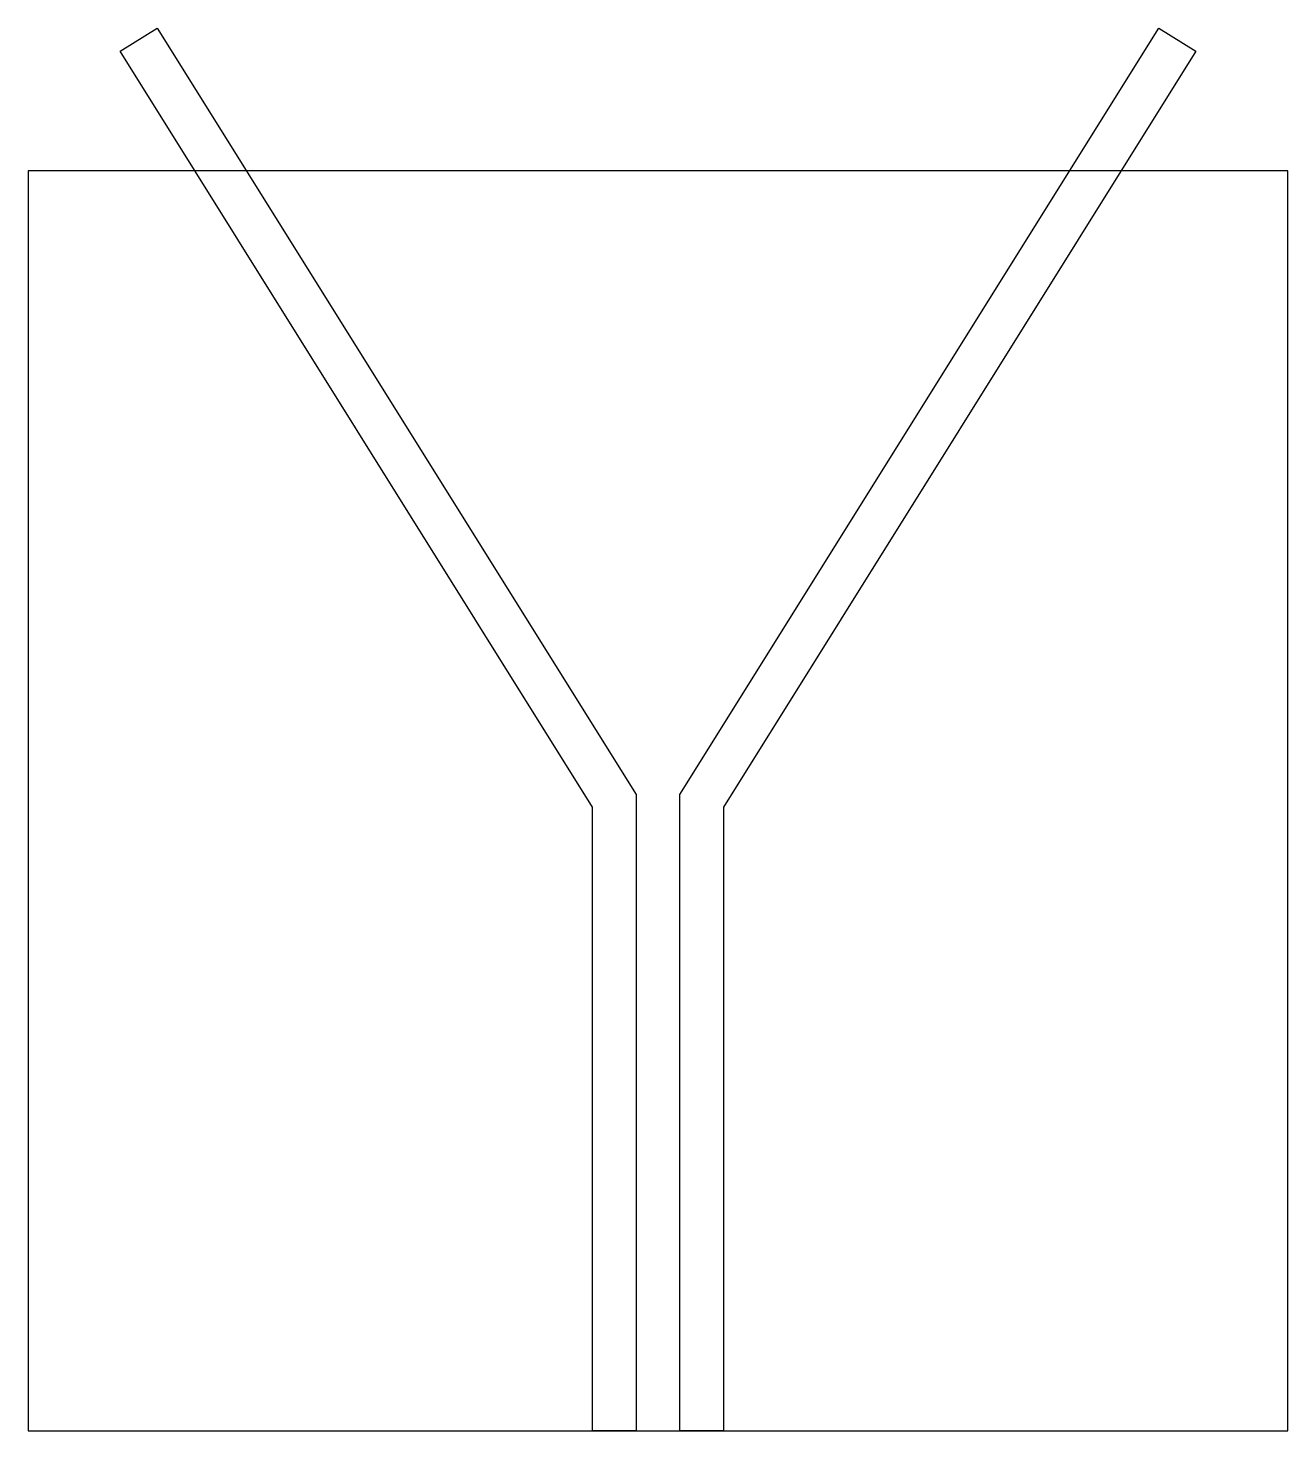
# Model space of a CAD drawing. Header units: millimetres. Extents: x 0 to 914, y 0 to 1018.
import ezdxf

# ---------------------------------------------------------------- set-up
doc = ezdxf.new("R2010")
doc.units = ezdxf.units.MM

msp = doc.modelspace()

# ---------------------------------------------------------------- linework, layer by layer
at = {"layer": 'ARCHITECTURE'}
for points in [[(409.575, 0), (409.575, 452.6479), (66.7782, 1001.2375), (93.7037, 1018.0625), (441.325, 461.7521), (441.325, 0)], [(473.075, 0), (473.075, 461.7521), (820.6963, 1018.0625), (847.6218, 1001.2375), (504.825, 452.6479), (504.825, 0)]]:
    msp.add_lwpolyline(points, close=True, dxfattribs=at)
at = {"layer": 'PANEL_OUTLINE'}
msp.add_lwpolyline([(0, 0), (914.4, 0), (914.4, 914.4), (0, 914.4)], close=True, dxfattribs=at)

doc.saveas('drawing.dxf')
